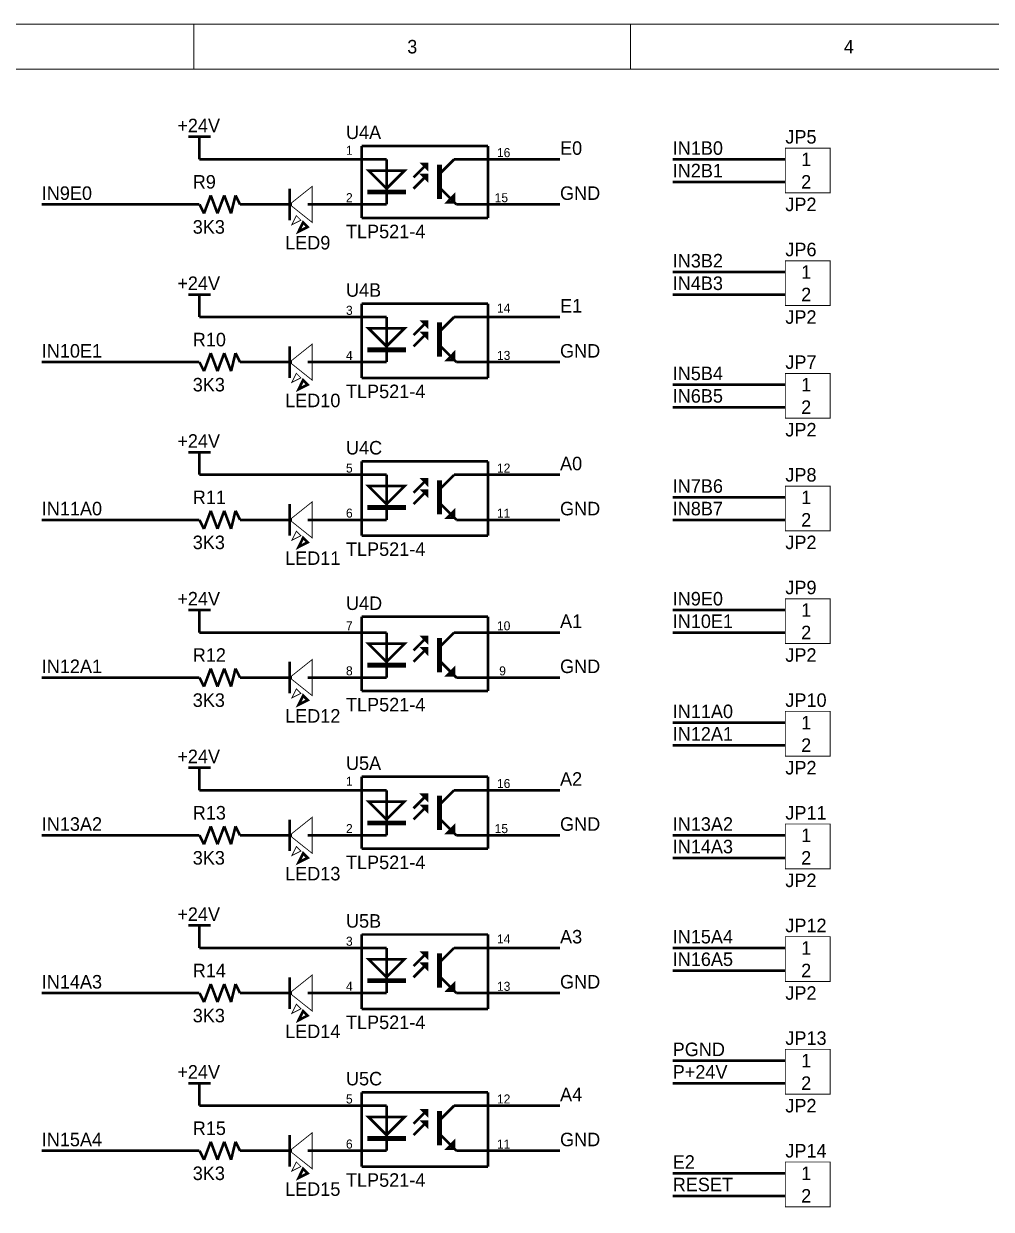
# Model space of a CAD drawing. Header units: millimetres. Extents: x 0 to 394, y 0 to 282.
# Drawn here: x 79.2 to 188.3, y 148.3 to 282 of the extents above; entities that cross this region are included whole.
import ezdxf

# ---------------------------------------------------------------- set-up
doc = ezdxf.new("R2010")
doc.units = ezdxf.units.MM
doc.layers.add('Sheet', color=255, linetype='Continuous')

msp = doc.modelspace()

# ---------------------------------------------------------------- linework, layer by layer
at = {"layer": 'Sheet'}
for points, const_width in [([(0, 281.94), (393.66, 281.94), (393.66, 0.04), (0, 0.04), (0, 281.94)], 0.0991), ([(98.42, 276.86), (98.42, 281.94)], 0.0991), ([(147.64, 276.86), (147.64, 281.94)], 0.0991), ([(5.08, 276.86), (388.58, 276.86), (388.58, 5.12), (5.08, 5.12), (5.08, 276.86)], 0.0991), ([(97.79, 269.24), (100.33, 269.24)], 0.3), ([(99.06, 266.7), (99.06, 269.24)], 0.3), ([(117.35, 268.22), (117.35, 260.1)], 0.3), ([(117.35, 268.22), (131.57, 268.22)], 0.3), ([(131.57, 268.22), (131.57, 260.1)], 0.3), ([(165.1, 267.97), (170.14, 267.97), (170.14, 262.93), (165.1, 262.93), (165.1, 267.97)], 0.0991), ([(99.06, 266.7), (114.3, 266.7)], 0.3), ([(116.84, 266.7), (114.3, 266.7)], 0.3), ([(116.84, 266.7), (120.14, 266.7)], 0.3), ([(120.14, 266.7), (120.14, 261.62)], 0.3), ([(124.71, 266.19), (123.19, 264.67)], 0.3), ([(127.76, 266.7), (126.24, 265.18)], 0.3), ([(127.76, 266.7), (132.08, 266.7)], 0.3), ([(132.08, 266.7), (134.62, 266.7)], 0.3), ([(134.62, 266.7), (139.7, 266.7)], 0.3), ([(152.4, 266.7), (162.56, 266.7)], 0.3), ([(165.1, 266.7), (162.56, 266.7)], 0.3), ([(124.71, 264.92), (123.19, 263.4)], 0.3), ([(109.22, 263.4), (109.22, 259.84)], 0.3), ([(126.24, 263.4), (128.02, 261.62)], 0.3), ([(162.56, 264.16), (152.4, 264.16)], 0.3), ([(165.1, 264.16), (162.56, 264.16)], 0.3), ([(99.57, 260.6), (100.33, 262.64)], 0.3), ([(101.09, 260.6), (100.33, 262.64)], 0.3), ([(101.09, 260.6), (101.85, 262.64)], 0.3), ([(101.85, 262.64), (102.62, 260.6)], 0.3), ([(103.12, 262.64), (102.62, 260.6)], 0.3), ([(103.12, 262.64), (103.63, 261.62)], 0.3), ([(81.28, 261.62), (96.52, 261.62)], 0.3), ([(99.06, 261.62), (96.52, 261.62)], 0.3), ([(98.55, 261.62), (99.06, 261.62)], 0.3), ([(99.57, 260.6), (99.06, 261.62)], 0.3), ([(104.14, 261.62), (103.63, 261.62)], 0.3), ([(104.14, 261.62), (106.68, 261.62)], 0.3), ([(109.22, 261.62), (106.68, 261.62)], 0.3), ([(108.97, 261.62), (109.47, 261.62)], 0.3), ([(111.25, 261.62), (112.01, 261.62)], 0.3), ([(111.76, 261.62), (114.3, 261.62)], 0.3), ([(116.84, 261.62), (114.3, 261.62)], 0.3), ([(116.84, 261.62), (120.14, 261.62)], 0.3), ([(128.02, 261.62), (132.08, 261.62)], 0.3), ([(132.08, 261.62), (134.62, 261.62)], 0.3), ([(134.62, 261.62), (139.7, 261.62)], 0.3), ([(117.35, 260.1), (131.57, 260.1)], 0.3), ([(165.1, 255.27), (170.14, 255.27), (170.14, 250.23), (165.1, 250.23), (165.1, 255.27)], 0.0991), ([(152.4, 254), (162.56, 254)], 0.3), ([(165.1, 254), (162.56, 254)], 0.3), ([(97.79, 251.46), (100.33, 251.46)], 0.3), ([(99.06, 248.92), (99.06, 251.46)], 0.3), ([(162.56, 251.46), (152.4, 251.46)], 0.3), ([(165.1, 251.46), (162.56, 251.46)], 0.3), ([(117.35, 250.44), (131.57, 250.44)], 0.3), ([(117.35, 250.44), (117.35, 242.06)], 0.3), ([(131.57, 250.44), (131.57, 242.06)], 0.3), ([(99.06, 248.92), (114.3, 248.92)], 0.3), ([(116.84, 248.92), (114.3, 248.92)], 0.3), ([(116.84, 248.92), (120.14, 248.92)], 0.3), ([(120.14, 248.92), (120.14, 243.84)], 0.3), ([(127.76, 248.92), (126.24, 247.4)], 0.3), ([(127.76, 248.92), (132.08, 248.92)], 0.3), ([(132.08, 248.92), (134.62, 248.92)], 0.3), ([(134.62, 248.92), (139.7, 248.92)], 0.3), ([(124.71, 248.41), (123.19, 246.89)], 0.3), ([(124.71, 247.14), (123.19, 245.62)], 0.3), ([(99.57, 242.82), (100.33, 244.86)], 0.3), ([(101.09, 242.82), (100.33, 244.86)], 0.3), ([(101.09, 242.82), (101.85, 244.86)], 0.3), ([(101.85, 244.86), (102.62, 242.82)], 0.3), ([(103.12, 244.86), (102.62, 242.82)], 0.3), ([(103.12, 244.86), (103.63, 243.84)], 0.3), ([(109.22, 245.62), (109.22, 242.06)], 0.3), ([(126.24, 245.62), (128.02, 243.84)], 0.3), ([(81.28, 243.84), (96.52, 243.84)], 0.3), ([(99.06, 243.84), (96.52, 243.84)], 0.3), ([(98.55, 243.84), (99.06, 243.84)], 0.3), ([(99.57, 242.82), (99.06, 243.84)], 0.3), ([(104.14, 243.84), (103.63, 243.84)], 0.3), ([(104.14, 243.84), (106.68, 243.84)], 0.3), ([(109.22, 243.84), (106.68, 243.84)], 0.3), ([(108.97, 243.84), (109.47, 243.84)], 0.3), ([(111.25, 243.84), (112.01, 243.84)], 0.3), ([(111.76, 243.84), (114.3, 243.84)], 0.3), ([(116.84, 243.84), (114.3, 243.84)], 0.3), ([(116.84, 243.84), (120.14, 243.84)], 0.3), ([(128.02, 243.84), (132.08, 243.84)], 0.3), ([(132.08, 243.84), (134.62, 243.84)], 0.3), ([(134.62, 243.84), (139.7, 243.84)], 0.3), ([(117.35, 242.06), (131.57, 242.06)], 0.3), ([(165.1, 242.57), (170.14, 242.57), (170.14, 237.53), (165.1, 237.53), (165.1, 242.57)], 0.0991), ([(152.4, 241.3), (162.56, 241.3)], 0.3), ([(165.1, 241.3), (162.56, 241.3)], 0.3), ([(162.56, 238.76), (152.4, 238.76)], 0.3), ([(165.1, 238.76), (162.56, 238.76)], 0.3), ([(97.79, 233.68), (100.33, 233.68)], 0.3), ([(99.06, 231.14), (99.06, 233.68)], 0.3), ([(117.35, 232.66), (131.57, 232.66)], 0.3), ([(117.35, 232.66), (117.35, 224.28)], 0.3), ([(131.57, 232.66), (131.57, 224.28)], 0.3), ([(99.06, 231.14), (114.3, 231.14)], 0.3), ([(116.84, 231.14), (114.3, 231.14)], 0.3), ([(116.84, 231.14), (120.14, 231.14)], 0.3), ([(120.14, 231.14), (120.14, 226.06)], 0.3), ([(127.76, 231.14), (126.24, 229.62)], 0.3), ([(127.76, 231.14), (132.08, 231.14)], 0.3), ([(132.08, 231.14), (134.62, 231.14)], 0.3), ([(134.62, 231.14), (139.7, 231.14)], 0.3), ([(124.71, 230.63), (123.19, 229.11)], 0.3), ([(165.1, 229.87), (170.14, 229.87), (170.14, 224.83), (165.1, 224.83), (165.1, 229.87)], 0.0991), ([(124.71, 229.36), (123.19, 227.84)], 0.3), ([(152.4, 228.6), (162.56, 228.6)], 0.3), ([(165.1, 228.6), (162.56, 228.6)], 0.3), ([(99.57, 225.04), (100.33, 227.08)], 0.3), ([(101.09, 225.04), (100.33, 227.08)], 0.3), ([(101.09, 225.04), (101.85, 227.08)], 0.3), ([(101.85, 227.08), (102.62, 225.04)], 0.3), ([(103.12, 227.08), (102.62, 225.04)], 0.3), ([(103.12, 227.08), (103.63, 226.06)], 0.3), ([(109.22, 227.84), (109.22, 224.28)], 0.3), ([(126.24, 227.84), (128.02, 226.06)], 0.3), ([(81.28, 226.06), (96.52, 226.06)], 0.3), ([(99.06, 226.06), (96.52, 226.06)], 0.3), ([(98.55, 226.06), (99.06, 226.06)], 0.3), ([(99.57, 225.04), (99.06, 226.06)], 0.3), ([(104.14, 226.06), (103.63, 226.06)], 0.3), ([(104.14, 226.06), (106.68, 226.06)], 0.3), ([(109.22, 226.06), (106.68, 226.06)], 0.3), ([(108.97, 226.06), (109.47, 226.06)], 0.3), ([(111.25, 226.06), (112.01, 226.06)], 0.3), ([(111.76, 226.06), (114.3, 226.06)], 0.3), ([(116.84, 226.06), (114.3, 226.06)], 0.3), ([(116.84, 226.06), (120.14, 226.06)], 0.3), ([(128.02, 226.06), (132.08, 226.06)], 0.3), ([(132.08, 226.06), (134.62, 226.06)], 0.3), ([(134.62, 226.06), (139.7, 226.06)], 0.3), ([(162.56, 226.06), (152.4, 226.06)], 0.3), ([(165.1, 226.06), (162.56, 226.06)], 0.3), ([(117.35, 224.28), (131.57, 224.28)], 0.3), ([(165.1, 217.17), (170.14, 217.17), (170.14, 212.13), (165.1, 212.13), (165.1, 217.17)], 0.0991), ([(97.79, 215.9), (100.33, 215.9)], 0.3), ([(99.06, 213.36), (99.06, 215.9)], 0.3), ([(117.35, 215.14), (131.57, 215.14)], 0.3), ([(117.35, 215.14), (117.35, 206.76)], 0.3), ([(131.57, 215.14), (131.57, 206.76)], 0.3), ([(152.4, 215.9), (162.56, 215.9)], 0.3), ([(165.1, 215.9), (162.56, 215.9)], 0.3), ([(99.06, 213.36), (114.3, 213.36)], 0.3), ([(116.84, 213.36), (114.3, 213.36)], 0.3), ([(116.84, 213.36), (120.14, 213.36)], 0.3), ([(120.14, 213.36), (120.14, 208.28)], 0.3), ([(124.71, 212.85), (123.19, 211.33)], 0.3), ([(127.76, 213.36), (126.24, 211.84)], 0.3), ([(127.76, 213.36), (132.08, 213.36)], 0.3), ([(132.08, 213.36), (134.62, 213.36)], 0.3), ([(134.62, 213.36), (139.7, 213.36)], 0.3), ([(162.56, 213.36), (152.4, 213.36)], 0.3), ([(165.1, 213.36), (162.56, 213.36)], 0.3), ([(124.71, 211.58), (123.19, 210.06)], 0.3), ([(109.22, 210.06), (109.22, 206.5)], 0.3), ([(126.24, 210.06), (128.02, 208.28)], 0.3), ([(99.57, 207.26), (100.33, 209.3)], 0.3), ([(101.09, 207.26), (100.33, 209.3)], 0.3), ([(101.09, 207.26), (101.85, 209.3)], 0.3), ([(101.85, 209.3), (102.62, 207.26)], 0.3), ([(103.12, 209.3), (102.62, 207.26)], 0.3), ([(103.12, 209.3), (103.63, 208.28)], 0.3), ([(81.28, 208.28), (96.52, 208.28)], 0.3), ([(99.06, 208.28), (96.52, 208.28)], 0.3), ([(98.55, 208.28), (99.06, 208.28)], 0.3), ([(99.57, 207.26), (99.06, 208.28)], 0.3), ([(104.14, 208.28), (103.63, 208.28)], 0.3), ([(104.14, 208.28), (106.68, 208.28)], 0.3), ([(109.22, 208.28), (106.68, 208.28)], 0.3), ([(108.97, 208.28), (109.47, 208.28)], 0.3), ([(111.25, 208.28), (112.01, 208.28)], 0.3), ([(111.76, 208.28), (114.3, 208.28)], 0.3), ([(116.84, 208.28), (114.3, 208.28)], 0.3), ([(116.84, 208.28), (120.14, 208.28)], 0.3), ([(128.02, 208.28), (132.08, 208.28)], 0.3), ([(132.08, 208.28), (134.62, 208.28)], 0.3), ([(134.62, 208.28), (139.7, 208.28)], 0.3), ([(117.35, 206.76), (131.57, 206.76)], 0.3), ([(165.1, 204.47), (170.14, 204.47), (170.14, 199.43), (165.1, 199.43), (165.1, 204.47)], 0.0991), ([(152.4, 203.2), (162.56, 203.2)], 0.3), ([(165.1, 203.2), (162.56, 203.2)], 0.3), ([(162.56, 200.66), (152.4, 200.66)], 0.3), ([(165.1, 200.66), (162.56, 200.66)], 0.3), ([(97.79, 198.12), (100.33, 198.12)], 0.3), ([(99.06, 195.58), (99.06, 198.12)], 0.3), ([(117.35, 197.1), (117.35, 188.98)], 0.3), ([(117.35, 197.1), (131.57, 197.1)], 0.3), ([(131.57, 197.1), (131.57, 188.98)], 0.3), ([(99.06, 195.58), (114.3, 195.58)], 0.3), ([(116.84, 195.58), (114.3, 195.58)], 0.3), ([(116.84, 195.58), (120.14, 195.58)], 0.3), ([(120.14, 195.58), (120.14, 190.5)], 0.3), ([(124.71, 195.07), (123.19, 193.55)], 0.3), ([(127.76, 195.58), (126.24, 194.06)], 0.3), ([(127.76, 195.58), (132.08, 195.58)], 0.3), ([(132.08, 195.58), (134.62, 195.58)], 0.3), ([(134.62, 195.58), (139.7, 195.58)], 0.3), ([(124.71, 193.8), (123.19, 192.28)], 0.3), ([(99.57, 189.48), (100.33, 191.52)], 0.3), ([(101.09, 189.48), (100.33, 191.52)], 0.3), ([(101.09, 189.48), (101.85, 191.52)], 0.3), ([(101.85, 191.52), (102.62, 189.48)], 0.3), ([(103.12, 191.52), (102.62, 189.48)], 0.3), ([(103.12, 191.52), (103.63, 190.5)], 0.3), ([(109.22, 192.28), (109.22, 188.72)], 0.3), ([(126.24, 192.28), (128.02, 190.5)], 0.3), ([(165.1, 191.77), (170.14, 191.77), (170.14, 186.73), (165.1, 186.73), (165.1, 191.77)], 0.0991), ([(81.28, 190.5), (96.52, 190.5)], 0.3), ([(99.06, 190.5), (96.52, 190.5)], 0.3), ([(98.55, 190.5), (99.06, 190.5)], 0.3), ([(99.57, 189.48), (99.06, 190.5)], 0.3), ([(104.14, 190.5), (103.63, 190.5)], 0.3), ([(104.14, 190.5), (106.68, 190.5)], 0.3), ([(109.22, 190.5), (106.68, 190.5)], 0.3), ([(108.97, 190.5), (109.47, 190.5)], 0.3), ([(111.25, 190.5), (112.01, 190.5)], 0.3), ([(111.76, 190.5), (114.3, 190.5)], 0.3), ([(116.84, 190.5), (114.3, 190.5)], 0.3), ([(116.84, 190.5), (120.14, 190.5)], 0.3), ([(128.02, 190.5), (132.08, 190.5)], 0.3), ([(132.08, 190.5), (134.62, 190.5)], 0.3), ([(134.62, 190.5), (139.7, 190.5)], 0.3), ([(152.4, 190.5), (162.56, 190.5)], 0.3), ([(165.1, 190.5), (162.56, 190.5)], 0.3), ([(117.35, 188.98), (131.57, 188.98)], 0.3), ([(162.56, 187.96), (152.4, 187.96)], 0.3), ([(165.1, 187.96), (162.56, 187.96)], 0.3), ([(97.79, 180.34), (100.33, 180.34)], 0.3), ([(99.06, 177.8), (99.06, 180.34)], 0.3), ([(117.35, 179.32), (131.57, 179.32)], 0.3), ([(117.35, 179.32), (117.35, 170.94)], 0.3), ([(131.57, 179.32), (131.57, 170.94)], 0.3), ([(165.1, 179.07), (170.14, 179.07), (170.14, 174.03), (165.1, 174.03), (165.1, 179.07)], 0.0991), ([(99.06, 177.8), (114.3, 177.8)], 0.3), ([(116.84, 177.8), (114.3, 177.8)], 0.3), ([(116.84, 177.8), (120.14, 177.8)], 0.3), ([(120.14, 177.8), (120.14, 172.72)], 0.3), ([(127.76, 177.8), (126.24, 176.28)], 0.3), ([(127.76, 177.8), (132.08, 177.8)], 0.3), ([(132.08, 177.8), (134.62, 177.8)], 0.3), ([(134.62, 177.8), (139.7, 177.8)], 0.3), ([(152.4, 177.8), (162.56, 177.8)], 0.3), ([(165.1, 177.8), (162.56, 177.8)], 0.3), ([(124.71, 177.29), (123.19, 175.77)], 0.3), ([(124.71, 176.02), (123.19, 174.5)], 0.3), ([(162.56, 175.26), (152.4, 175.26)], 0.3), ([(165.1, 175.26), (162.56, 175.26)], 0.3), ([(99.57, 171.7), (100.33, 173.74)], 0.3), ([(101.09, 171.7), (100.33, 173.74)], 0.3), ([(101.09, 171.7), (101.85, 173.74)], 0.3), ([(101.85, 173.74), (102.62, 171.7)], 0.3), ([(103.12, 173.74), (102.62, 171.7)], 0.3), ([(103.12, 173.74), (103.63, 172.72)], 0.3), ([(109.22, 174.5), (109.22, 170.94)], 0.3), ([(126.24, 174.5), (128.02, 172.72)], 0.3), ([(81.28, 172.72), (96.52, 172.72)], 0.3), ([(99.06, 172.72), (96.52, 172.72)], 0.3), ([(98.55, 172.72), (99.06, 172.72)], 0.3), ([(99.57, 171.7), (99.06, 172.72)], 0.3), ([(104.14, 172.72), (103.63, 172.72)], 0.3), ([(104.14, 172.72), (106.68, 172.72)], 0.3), ([(109.22, 172.72), (106.68, 172.72)], 0.3), ([(108.97, 172.72), (109.47, 172.72)], 0.3), ([(111.25, 172.72), (112.01, 172.72)], 0.3), ([(111.76, 172.72), (114.3, 172.72)], 0.3), ([(116.84, 172.72), (114.3, 172.72)], 0.3), ([(116.84, 172.72), (120.14, 172.72)], 0.3), ([(128.02, 172.72), (132.08, 172.72)], 0.3), ([(132.08, 172.72), (134.62, 172.72)], 0.3), ([(134.62, 172.72), (139.7, 172.72)], 0.3), ([(117.35, 170.94), (131.57, 170.94)], 0.3), ([(165.1, 166.37), (170.14, 166.37), (170.14, 161.33), (165.1, 161.33), (165.1, 166.37)], 0.0991), ([(152.4, 165.1), (162.56, 165.1)], 0.3), ([(165.1, 165.1), (162.56, 165.1)], 0.3), ([(97.79, 162.56), (100.33, 162.56)], 0.3), ([(99.06, 160.02), (99.06, 162.56)], 0.3), ([(162.56, 162.56), (152.4, 162.56)], 0.3), ([(165.1, 162.56), (162.56, 162.56)], 0.3), ([(117.35, 161.54), (131.57, 161.54)], 0.3), ([(117.35, 161.54), (117.35, 153.16)], 0.3), ([(131.57, 161.54), (131.57, 153.16)], 0.3), ([(99.06, 160.02), (114.3, 160.02)], 0.3), ([(116.84, 160.02), (114.3, 160.02)], 0.3), ([(116.84, 160.02), (120.14, 160.02)], 0.3), ([(120.14, 160.02), (120.14, 154.94)], 0.3), ([(124.71, 159.51), (123.19, 157.99)], 0.3), ([(127.76, 160.02), (126.24, 158.5)], 0.3), ([(127.76, 160.02), (132.08, 160.02)], 0.3), ([(132.08, 160.02), (134.62, 160.02)], 0.3), ([(134.62, 160.02), (139.7, 160.02)], 0.3), ([(124.71, 158.24), (123.19, 156.72)], 0.3), ([(109.22, 156.72), (109.22, 153.16)], 0.3), ([(126.24, 156.72), (128.02, 154.94)], 0.3), ([(81.28, 154.94), (96.52, 154.94)], 0.3), ([(99.06, 154.94), (96.52, 154.94)], 0.3), ([(98.55, 154.94), (99.06, 154.94)], 0.3), ([(99.57, 153.92), (99.06, 154.94)], 0.3), ([(99.57, 153.92), (100.33, 155.96)], 0.3), ([(101.09, 153.92), (100.33, 155.96)], 0.3), ([(101.09, 153.92), (101.85, 155.96)], 0.3), ([(101.85, 155.96), (102.62, 153.92)], 0.3), ([(103.12, 155.96), (102.62, 153.92)], 0.3), ([(103.12, 155.96), (103.63, 154.94)], 0.3), ([(104.14, 154.94), (103.63, 154.94)], 0.3), ([(104.14, 154.94), (106.68, 154.94)], 0.3), ([(109.22, 154.94), (106.68, 154.94)], 0.3), ([(108.97, 154.94), (109.47, 154.94)], 0.3), ([(111.25, 154.94), (112.01, 154.94)], 0.3), ([(111.76, 154.94), (114.3, 154.94)], 0.3), ([(116.84, 154.94), (114.3, 154.94)], 0.3), ([(116.84, 154.94), (120.14, 154.94)], 0.3), ([(128.02, 154.94), (132.08, 154.94)], 0.3), ([(132.08, 154.94), (134.62, 154.94)], 0.3), ([(134.62, 154.94), (139.7, 154.94)], 0.3), ([(165.1, 153.67), (170.14, 153.67), (170.14, 148.63), (165.1, 148.63), (165.1, 153.67)], 0.0991), ([(117.35, 153.16), (131.57, 153.16)], 0.3), ([(152.4, 152.4), (162.56, 152.4)], 0.3), ([(165.1, 152.4), (162.56, 152.4)], 0.3), ([(152.4, 149.86), (162.56, 149.86)], 0.3), ([(165.1, 149.86), (162.56, 149.86)], 0.3)]:
    msp.add_lwpolyline(points, dxfattribs=dict(at, const_width=const_width))
for points, const_width in [([(124.71, 265.68), (124.21, 266.19), (124.71, 266.19), (124.71, 265.68)], 0.3), ([(124.71, 265.68), (124.71, 266.19), (124.21, 266.19), (124.71, 265.68)], 0.3), ([(126.24, 262.38), (125.98, 262.38), (125.98, 265.94), (126.24, 265.94), (126.24, 262.38)], 0.3), ([(126.24, 265.94), (125.98, 265.94), (125.98, 262.38), (126.24, 262.38), (126.24, 265.94)], 0.3), ([(120.14, 263.4), (118.11, 265.43), (122.17, 265.43), (120.14, 263.4)], 0.3), ([(118.11, 265.43), (122.17, 265.43), (120.14, 263.4), (118.11, 265.43)], 0.3), ([(124.71, 264.41), (124.21, 264.92), (124.71, 264.92), (124.71, 264.41)], 0.3), ([(124.71, 264.41), (124.71, 264.92), (124.21, 264.92), (124.71, 264.41)], 0.3), ([(111.76, 259.59), (109.22, 261.62), (111.76, 263.65), (111.76, 259.59)], 0.0991), ([(111.76, 263.65), (111.76, 259.59), (109.22, 261.62), (111.76, 263.65)], 0.0991), ([(122.17, 262.89), (118.11, 262.89), (118.11, 263.14), (122.17, 263.14), (122.17, 262.89)], 0.3), ([(122.17, 263.14), (122.17, 262.89), (118.11, 262.89), (118.11, 263.14), (122.17, 263.14)], 0.3), ([(127.76, 261.87), (127, 261.87), (127.76, 262.64), (127.76, 261.87)], 0.3), ([(127.76, 262.64), (127.76, 261.87), (127, 261.87), (127.76, 262.64)], 0.3), ([(110.49, 259.84), (109.47, 259.33), (109.98, 260.35), (110.49, 259.84)], 0.0991), ([(109.98, 260.35), (110.49, 259.84), (109.47, 259.33), (109.98, 260.35)], 0.0991), ([(111.25, 259.08), (110.24, 258.57), (110.74, 259.59), (111.25, 259.08)], 0.3), ([(110.74, 259.59), (111.25, 259.08), (110.24, 258.57), (110.74, 259.59)], 0.0991), ([(120.14, 245.62), (118.11, 247.65), (122.17, 247.65), (120.14, 245.62)], 0.3), ([(118.11, 247.65), (122.17, 247.65), (120.14, 245.62), (118.11, 247.65)], 0.3), ([(124.71, 247.9), (124.21, 248.41), (124.71, 248.41), (124.71, 247.9)], 0.3), ([(124.71, 247.9), (124.71, 248.41), (124.21, 248.41), (124.71, 247.9)], 0.3), ([(124.71, 246.63), (124.21, 247.14), (124.71, 247.14), (124.71, 246.63)], 0.3), ([(124.71, 246.63), (124.71, 247.14), (124.21, 247.14), (124.71, 246.63)], 0.3), ([(126.24, 244.6), (125.98, 244.6), (125.98, 248.16), (126.24, 248.16), (126.24, 244.6)], 0.3), ([(126.24, 248.16), (125.98, 248.16), (125.98, 244.6), (126.24, 244.6), (126.24, 248.16)], 0.3), ([(111.76, 241.81), (109.22, 243.84), (111.76, 245.87), (111.76, 241.81)], 0.0991), ([(111.76, 245.87), (111.76, 241.81), (109.22, 243.84), (111.76, 245.87)], 0.0991), ([(122.17, 245.11), (118.11, 245.11), (118.11, 245.36), (122.17, 245.36), (122.17, 245.11)], 0.3), ([(122.17, 245.36), (122.17, 245.11), (118.11, 245.11), (118.11, 245.36), (122.17, 245.36)], 0.3), ([(127.76, 244.09), (127, 244.09), (127.76, 244.86), (127.76, 244.09)], 0.3), ([(127.76, 244.86), (127.76, 244.09), (127, 244.09), (127.76, 244.86)], 0.3), ([(110.49, 242.06), (109.47, 241.55), (109.98, 242.57), (110.49, 242.06)], 0.0991), ([(109.98, 242.57), (110.49, 242.06), (109.47, 241.55), (109.98, 242.57)], 0.0991), ([(111.25, 241.3), (110.24, 240.79), (110.74, 241.81), (111.25, 241.3)], 0.3), ([(110.74, 241.81), (111.25, 241.3), (110.24, 240.79), (110.74, 241.81)], 0.0991), ([(120.14, 227.84), (118.11, 229.87), (122.17, 229.87), (120.14, 227.84)], 0.3), ([(118.11, 229.87), (122.17, 229.87), (120.14, 227.84), (118.11, 229.87)], 0.3), ([(124.71, 230.12), (124.21, 230.63), (124.71, 230.63), (124.71, 230.12)], 0.3), ([(124.71, 230.12), (124.71, 230.63), (124.21, 230.63), (124.71, 230.12)], 0.3), ([(126.24, 226.82), (125.98, 226.82), (125.98, 230.38), (126.24, 230.38), (126.24, 226.82)], 0.3), ([(126.24, 230.38), (125.98, 230.38), (125.98, 226.82), (126.24, 226.82), (126.24, 230.38)], 0.3), ([(124.71, 228.85), (124.21, 229.36), (124.71, 229.36), (124.71, 228.85)], 0.3), ([(124.71, 228.85), (124.71, 229.36), (124.21, 229.36), (124.71, 228.85)], 0.3), ([(111.76, 224.03), (109.22, 226.06), (111.76, 228.09), (111.76, 224.03)], 0.0991), ([(111.76, 228.09), (111.76, 224.03), (109.22, 226.06), (111.76, 228.09)], 0.0991), ([(122.17, 227.33), (118.11, 227.33), (118.11, 227.58), (122.17, 227.58), (122.17, 227.33)], 0.3), ([(122.17, 227.58), (122.17, 227.33), (118.11, 227.33), (118.11, 227.58), (122.17, 227.58)], 0.3), ([(127.76, 226.31), (127, 226.31), (127.76, 227.08), (127.76, 226.31)], 0.3), ([(127.76, 227.08), (127.76, 226.31), (127, 226.31), (127.76, 227.08)], 0.3), ([(110.49, 224.28), (109.47, 223.77), (109.98, 224.79), (110.49, 224.28)], 0.0991), ([(109.98, 224.79), (110.49, 224.28), (109.47, 223.77), (109.98, 224.79)], 0.0991), ([(111.25, 223.52), (110.24, 223.01), (110.74, 224.03), (111.25, 223.52)], 0.3), ([(110.74, 224.03), (111.25, 223.52), (110.24, 223.01), (110.74, 224.03)], 0.0991), ([(124.71, 212.34), (124.21, 212.85), (124.71, 212.85), (124.71, 212.34)], 0.3), ([(124.71, 212.34), (124.71, 212.85), (124.21, 212.85), (124.71, 212.34)], 0.3), ([(126.24, 209.04), (125.98, 209.04), (125.98, 212.6), (126.24, 212.6), (126.24, 209.04)], 0.3), ([(126.24, 212.6), (125.98, 212.6), (125.98, 209.04), (126.24, 209.04), (126.24, 212.6)], 0.3), ([(120.14, 210.06), (118.11, 212.09), (122.17, 212.09), (120.14, 210.06)], 0.3), ([(118.11, 212.09), (122.17, 212.09), (120.14, 210.06), (118.11, 212.09)], 0.3), ([(124.71, 211.07), (124.21, 211.58), (124.71, 211.58), (124.71, 211.07)], 0.3), ([(124.71, 211.07), (124.71, 211.58), (124.21, 211.58), (124.71, 211.07)], 0.3), ([(111.76, 206.25), (109.22, 208.28), (111.76, 210.31), (111.76, 206.25)], 0.0991), ([(111.76, 210.31), (111.76, 206.25), (109.22, 208.28), (111.76, 210.31)], 0.0991), ([(122.17, 209.55), (118.11, 209.55), (118.11, 209.8), (122.17, 209.8), (122.17, 209.55)], 0.3), ([(122.17, 209.8), (122.17, 209.55), (118.11, 209.55), (118.11, 209.8), (122.17, 209.8)], 0.3), ([(127.76, 208.53), (127, 208.53), (127.76, 209.3), (127.76, 208.53)], 0.3), ([(127.76, 209.3), (127.76, 208.53), (127, 208.53), (127.76, 209.3)], 0.3), ([(110.49, 206.5), (109.47, 205.99), (109.98, 207.01), (110.49, 206.5)], 0.0991), ([(109.98, 207.01), (110.49, 206.5), (109.47, 205.99), (109.98, 207.01)], 0.0991), ([(111.25, 205.74), (110.24, 205.23), (110.74, 206.25), (111.25, 205.74)], 0.3), ([(110.74, 206.25), (111.25, 205.74), (110.24, 205.23), (110.74, 206.25)], 0.0991), ([(124.71, 194.56), (124.21, 195.07), (124.71, 195.07), (124.71, 194.56)], 0.3), ([(124.71, 194.56), (124.71, 195.07), (124.21, 195.07), (124.71, 194.56)], 0.3), ([(120.14, 192.28), (118.11, 194.31), (122.17, 194.31), (120.14, 192.28)], 0.3), ([(118.11, 194.31), (122.17, 194.31), (120.14, 192.28), (118.11, 194.31)], 0.3), ([(124.71, 193.29), (124.21, 193.8), (124.71, 193.8), (124.71, 193.29)], 0.3), ([(124.71, 193.29), (124.71, 193.8), (124.21, 193.8), (124.71, 193.29)], 0.3), ([(126.24, 191.26), (125.98, 191.26), (125.98, 194.82), (126.24, 194.82), (126.24, 191.26)], 0.3), ([(126.24, 194.82), (125.98, 194.82), (125.98, 191.26), (126.24, 191.26), (126.24, 194.82)], 0.3), ([(111.76, 188.47), (109.22, 190.5), (111.76, 192.53), (111.76, 188.47)], 0.0991), ([(111.76, 192.53), (111.76, 188.47), (109.22, 190.5), (111.76, 192.53)], 0.0991), ([(122.17, 191.77), (118.11, 191.77), (118.11, 192.02), (122.17, 192.02), (122.17, 191.77)], 0.3), ([(122.17, 192.02), (122.17, 191.77), (118.11, 191.77), (118.11, 192.02), (122.17, 192.02)], 0.3), ([(127.76, 190.75), (127, 190.75), (127.76, 191.52), (127.76, 190.75)], 0.3), ([(127.76, 191.52), (127.76, 190.75), (127, 190.75), (127.76, 191.52)], 0.3), ([(110.49, 188.72), (109.47, 188.21), (109.98, 189.23), (110.49, 188.72)], 0.0991), ([(109.98, 189.23), (110.49, 188.72), (109.47, 188.21), (109.98, 189.23)], 0.0991), ([(111.25, 187.96), (110.24, 187.45), (110.74, 188.47), (111.25, 187.96)], 0.3), ([(110.74, 188.47), (111.25, 187.96), (110.24, 187.45), (110.74, 188.47)], 0.0991), ([(120.14, 174.5), (118.11, 176.53), (122.17, 176.53), (120.14, 174.5)], 0.3), ([(118.11, 176.53), (122.17, 176.53), (120.14, 174.5), (118.11, 176.53)], 0.3), ([(124.71, 176.78), (124.21, 177.29), (124.71, 177.29), (124.71, 176.78)], 0.3), ([(124.71, 176.78), (124.71, 177.29), (124.21, 177.29), (124.71, 176.78)], 0.3), ([(126.24, 173.48), (125.98, 173.48), (125.98, 177.04), (126.24, 177.04), (126.24, 173.48)], 0.3), ([(126.24, 177.04), (125.98, 177.04), (125.98, 173.48), (126.24, 173.48), (126.24, 177.04)], 0.3), ([(124.71, 175.51), (124.21, 176.02), (124.71, 176.02), (124.71, 175.51)], 0.3), ([(124.71, 175.51), (124.71, 176.02), (124.21, 176.02), (124.71, 175.51)], 0.3), ([(111.76, 170.69), (109.22, 172.72), (111.76, 174.75), (111.76, 170.69)], 0.0991), ([(111.76, 174.75), (111.76, 170.69), (109.22, 172.72), (111.76, 174.75)], 0.0991), ([(122.17, 173.99), (118.11, 173.99), (118.11, 174.24), (122.17, 174.24), (122.17, 173.99)], 0.3), ([(122.17, 174.24), (122.17, 173.99), (118.11, 173.99), (118.11, 174.24), (122.17, 174.24)], 0.3), ([(127.76, 172.97), (127, 172.97), (127.76, 173.74), (127.76, 172.97)], 0.3), ([(127.76, 173.74), (127.76, 172.97), (127, 172.97), (127.76, 173.74)], 0.3), ([(110.49, 170.94), (109.47, 170.43), (109.98, 171.45), (110.49, 170.94)], 0.0991), ([(109.98, 171.45), (110.49, 170.94), (109.47, 170.43), (109.98, 171.45)], 0.0991), ([(111.25, 170.18), (110.24, 169.67), (110.74, 170.69), (111.25, 170.18)], 0.3), ([(110.74, 170.69), (111.25, 170.18), (110.24, 169.67), (110.74, 170.69)], 0.0991), ([(124.71, 159), (124.21, 159.51), (124.71, 159.51), (124.71, 159)], 0.3), ([(124.71, 159), (124.71, 159.51), (124.21, 159.51), (124.71, 159)], 0.3), ([(126.24, 155.7), (125.98, 155.7), (125.98, 159.26), (126.24, 159.26), (126.24, 155.7)], 0.3), ([(126.24, 159.26), (125.98, 159.26), (125.98, 155.7), (126.24, 155.7), (126.24, 159.26)], 0.3), ([(120.14, 156.72), (118.11, 158.75), (122.17, 158.75), (120.14, 156.72)], 0.3), ([(118.11, 158.75), (122.17, 158.75), (120.14, 156.72), (118.11, 158.75)], 0.3), ([(124.71, 157.73), (124.21, 158.24), (124.71, 158.24), (124.71, 157.73)], 0.3), ([(124.71, 157.73), (124.71, 158.24), (124.21, 158.24), (124.71, 157.73)], 0.3), ([(111.76, 152.91), (109.22, 154.94), (111.76, 156.97), (111.76, 152.91)], 0.0991), ([(111.76, 156.97), (111.76, 152.91), (109.22, 154.94), (111.76, 156.97)], 0.0991), ([(122.17, 156.21), (118.11, 156.21), (118.11, 156.46), (122.17, 156.46), (122.17, 156.21)], 0.3), ([(122.17, 156.46), (122.17, 156.21), (118.11, 156.21), (118.11, 156.46), (122.17, 156.46)], 0.3), ([(127.76, 155.19), (127, 155.19), (127.76, 155.96), (127.76, 155.19)], 0.3), ([(127.76, 155.96), (127.76, 155.19), (127, 155.19), (127.76, 155.96)], 0.3), ([(110.49, 153.16), (109.47, 152.65), (109.98, 153.67), (110.49, 153.16)], 0.0991), ([(109.98, 153.67), (110.49, 153.16), (109.47, 152.65), (109.98, 153.67)], 0.0991), ([(111.25, 152.4), (110.24, 151.89), (110.74, 152.91), (111.25, 152.4)], 0.3), ([(110.74, 152.91), (111.25, 152.4), (110.24, 151.89), (110.74, 152.91)], 0.0991)]:
    msp.add_lwpolyline(points, close=True, dxfattribs=dict(at, const_width=const_width))

# ---------------------------------------------------------------- texts
for s, height, p in [('3', 1.52, (122.48, 278.64)), ('4', 1.52, (171.69, 278.64)), ('+24V', 1.524, (96.56, 269.75)), ('U4A', 1.524, (115.57, 268.99)), ('JP5', 1.524, (165.1, 268.48)), ('E0', 1.524, (139.7, 267.21)), ('IN1B0', 1.524, (152.4, 267.21)), ('1', 1.02, (115.57, 267.21)), ('16', 1.016, (132.59, 266.95)), ('1', 1.52, (166.88, 265.94)), ('IN2B1', 1.524, (152.4, 264.67)), ('R9', 1.524, (98.3, 263.4)), ('2', 1.52, (166.88, 263.4)), ('IN9E0', 1.524, (81.28, 262.13)), ('GND', 1.524, (139.7, 262.13)), ('2', 1.02, (115.57, 261.87)), ('15', 1.016, (132.33, 261.87)), ('JP2', 1.524, (165.1, 260.86)), ('3K3', 1.524, (98.3, 258.32)), ('TLP521-4', 1.524, (115.57, 257.81)), ('LED9', 1.524, (108.71, 256.54)), ('JP6', 1.524, (165.1, 255.78)), ('IN3B2', 1.524, (152.4, 254.51)), ('1', 1.52, (166.88, 253.24)), ('+24V', 1.524, (96.56, 251.97)), ('U4B', 1.524, (115.57, 251.21)), ('IN4B3', 1.524, (152.4, 251.97)), ('2', 1.52, (166.88, 250.7)), ('3', 1.02, (115.57, 249.17)), ('14', 1.016, (132.59, 249.43)), ('E1', 1.524, (139.7, 249.43)), ('JP2', 1.524, (165.1, 248.16)), ('R10', 1.524, (98.3, 245.62)), ('IN10E1', 1.524, (81.28, 244.35)), ('4', 1.02, (115.57, 244.09)), ('13', 1.016, (132.59, 244.09)), ('GND', 1.524, (139.7, 244.35)), ('JP7', 1.524, (165.1, 243.08)), ('IN5B4', 1.524, (152.4, 241.81)), ('3K3', 1.524, (98.3, 240.54)), ('1', 1.52, (166.88, 240.54)), ('TLP521-4', 1.524, (115.57, 239.78)), ('IN6B5', 1.524, (152.4, 239.27)), ('LED10', 1.524, (108.71, 238.76)), ('2', 1.52, (166.88, 238)), ('JP2', 1.524, (165.1, 235.46)), ('+24V', 1.524, (96.56, 234.19)), ('U4C', 1.524, (115.57, 233.43)), ('A0', 1.524, (139.7, 231.65)), ('5', 1.02, (115.57, 231.39)), ('12', 1.016, (132.59, 231.39)), ('JP8', 1.524, (165.1, 230.38)), ('IN7B6', 1.524, (152.4, 229.11)), ('R11', 1.524, (98.3, 227.84)), ('1', 1.52, (166.88, 227.84)), ('IN11A0', 1.524, (81.28, 226.57)), ('6', 1.02, (115.57, 226.31)), ('11', 1.016, (132.59, 226.31)), ('GND', 1.524, (139.7, 226.57)), ('IN8B7', 1.524, (152.4, 226.57)), ('2', 1.52, (166.88, 225.3)), ('3K3', 1.524, (98.3, 222.76)), ('TLP521-4', 1.524, (115.57, 222)), ('JP2', 1.524, (165.1, 222.76)), ('LED11', 1.524, (108.71, 220.98)), ('JP9', 1.524, (165.1, 217.68)), ('+24V', 1.524, (96.56, 216.41)), ('IN9E0', 1.524, (152.4, 216.41)), ('U4D', 1.524, (115.57, 215.9)), ('1', 1.52, (166.88, 215.14)), ('A1', 1.524, (139.7, 213.87)), ('IN10E1', 1.524, (152.4, 213.87)), ('7', 1.02, (115.57, 213.61)), ('10', 1.016, (132.59, 213.61)), ('2', 1.52, (166.88, 212.6)), ('R12', 1.524, (98.3, 210.06)), ('JP2', 1.524, (165.1, 210.06)), ('IN12A1', 1.524, (81.28, 208.79)), ('GND', 1.524, (139.7, 208.79)), ('8', 1.02, (115.57, 208.53)), ('9', 1.02, (132.84, 208.53)), ('3K3', 1.524, (98.3, 204.98)), ('TLP521-4', 1.524, (115.57, 204.47)), ('JP10', 1.524, (165.1, 204.98)), ('LED12', 1.524, (108.71, 203.2)), ('IN11A0', 1.524, (152.4, 203.71)), ('1', 1.52, (166.88, 202.44)), ('IN12A1', 1.524, (152.4, 201.17)), ('2', 1.52, (166.88, 199.9)), ('+24V', 1.524, (96.56, 198.63)), ('U5A', 1.524, (115.57, 197.87)), ('JP2', 1.524, (165.1, 197.36)), ('1', 1.02, (115.57, 196.09)), ('16', 1.016, (132.59, 195.83)), ('A2', 1.524, (139.7, 196.09)), ('R13', 1.524, (98.3, 192.28)), ('JP11', 1.524, (165.1, 192.28)), ('IN13A2', 1.524, (81.28, 191.01)), ('GND', 1.524, (139.7, 191.01)), ('IN13A2', 1.524, (152.4, 191.01)), ('2', 1.02, (115.57, 190.75)), ('15', 1.016, (132.33, 190.75)), ('1', 1.52, (166.88, 189.74)), ('IN14A3', 1.524, (152.4, 188.47)), ('3K3', 1.524, (98.3, 187.2)), ('2', 1.52, (166.88, 187.2)), ('TLP521-4', 1.524, (115.57, 186.69)), ('LED13', 1.524, (108.71, 185.42)), ('JP2', 1.524, (165.1, 184.66)), ('+24V', 1.524, (96.56, 180.85)), ('U5B', 1.524, (115.57, 180.09)), ('JP12', 1.524, (165.1, 179.58)), ('3', 1.02, (115.57, 178.05)), ('14', 1.016, (132.59, 178.31)), ('A3', 1.524, (139.7, 178.31)), ('IN15A4', 1.524, (152.4, 178.31)), ('1', 1.52, (166.88, 177.04)), ('IN16A5', 1.524, (152.4, 175.77)), ('R14', 1.524, (98.3, 174.5)), ('2', 1.52, (166.88, 174.5)), ('IN14A3', 1.524, (81.28, 173.23)), ('4', 1.02, (115.57, 172.97)), ('13', 1.016, (132.59, 172.97)), ('GND', 1.524, (139.7, 173.23)), ('JP2', 1.524, (165.1, 171.96)), ('3K3', 1.524, (98.3, 169.42)), ('TLP521-4', 1.524, (115.57, 168.66)), ('LED14', 1.524, (108.71, 167.64)), ('JP13', 1.524, (165.1, 166.88)), ('PGND', 1.524, (152.4, 165.61)), ('1', 1.52, (166.88, 164.34)), ('+24V', 1.524, (96.56, 163.07)), ('P+24V', 1.524, (152.4, 163.07)), ('U5C', 1.524, (115.57, 162.31)), ('2', 1.52, (166.88, 161.8)), ('A4', 1.524, (139.7, 160.53)), ('5', 1.02, (115.57, 160.27)), ('12', 1.016, (132.59, 160.27)), ('JP2', 1.524, (165.1, 159.26)), ('R15', 1.524, (98.3, 156.72)), ('IN15A4', 1.524, (81.28, 155.45)), ('GND', 1.524, (139.7, 155.45)), ('6', 1.02, (115.57, 155.19)), ('11', 1.016, (132.59, 155.19)), ('JP14', 1.524, (165.1, 154.18)), ('E2', 1.524, (152.4, 152.91)), ('3K3', 1.524, (98.3, 151.64)), ('TLP521-4', 1.524, (115.57, 150.88)), ('1', 1.52, (166.88, 151.64)), ('LED15', 1.524, (108.71, 149.86)), ('RESET', 1.524, (152.4, 150.37)), ('2', 1.52, (166.88, 149.1))]:
    msp.add_text(s, height=height, dxfattribs=at).set_placement(p)

doc.saveas('drawing.dxf')
